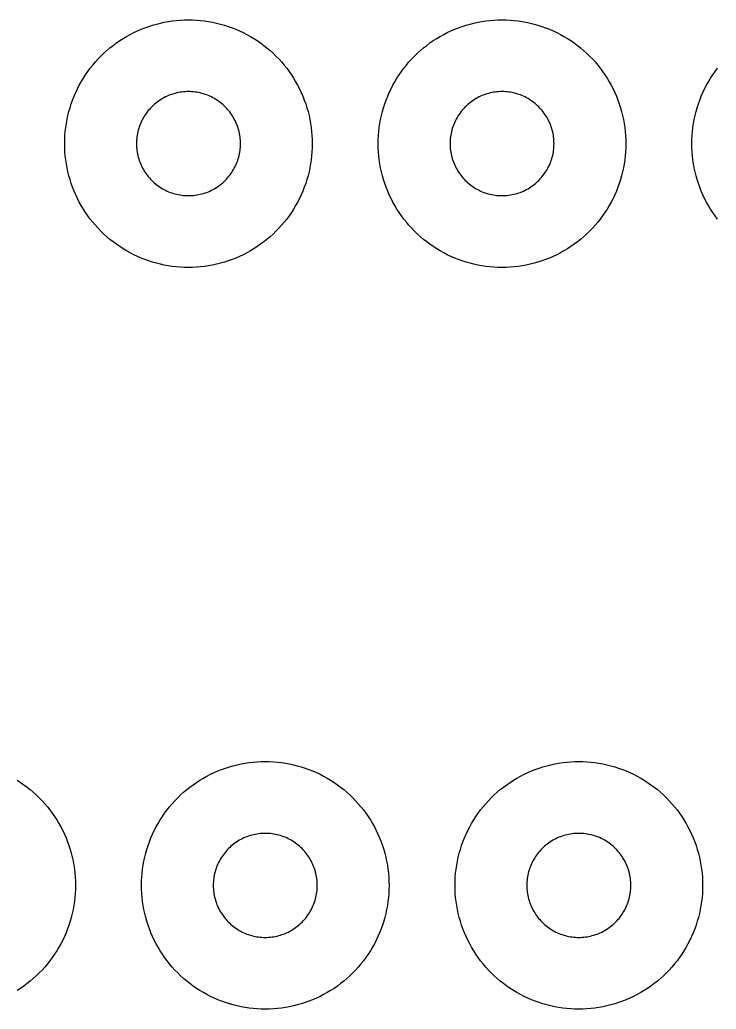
# Model space of a CAD drawing. Header units: millimetres. Extents: x 0 to 471, y 12 to 280.
# Drawn here: x 239.6 to 281.8, y 11.6 to 71.5 of the extents above; entities that cross this region are included whole.
import ezdxf

# ---------------------------------------------------------------- set-up
doc = ezdxf.new("R2010")
doc.units = ezdxf.units.MM
doc.layers.add('CUT', color=1, linetype='Continuous')

msp = doc.modelspace()

# ---------------------------------------------------------------- linework, layer by layer
at = {"layer": 'CUT'}
for points in [[(257.343, 63.798), (257.331, 63.553), (257.311, 63.308), (257.283, 63.065), (257.247, 62.822), (257.203, 62.58), (257.151, 62.34), (257.091, 62.102), (257.024, 61.866), (256.949, 61.633), (256.866, 61.402), (256.776, 61.173), (256.678, 60.948), (256.573, 60.726), (256.461, 60.508), (256.342, 60.294), (256.216, 60.083), (256.083, 59.877), (255.943, 59.675), (255.797, 59.478), (255.644, 59.286), (255.486, 59.098), (255.321, 58.917), (255.15, 58.74), (254.974, 58.57), (254.792, 58.405), (254.605, 58.246), (254.413, 58.093), (254.215, 57.947), (254.014, 57.808), (253.807, 57.675), (253.597, 57.548), (253.382, 57.429), (253.164, 57.317), (252.942, 57.212), (252.717, 57.114), (252.489, 57.024), (252.258, 56.942), (252.024, 56.866), (251.788, 56.799), (251.55, 56.739), (251.31, 56.688), (251.069, 56.644), (250.826, 56.608), (250.582, 56.58), (250.337, 56.56), (250.092, 56.548), (249.847, 56.544), (249.601, 56.548), (249.356, 56.56), (249.112, 56.58), (248.868, 56.608), (248.625, 56.644), (248.384, 56.688), (248.144, 56.739), (247.906, 56.799), (247.67, 56.866), (247.436, 56.942), (247.205, 57.024), (246.977, 57.114), (246.752, 57.212), (246.53, 57.317), (246.311, 57.429), (246.097, 57.548), (245.886, 57.675), (245.68, 57.808), (245.478, 57.947), (245.281, 58.093), (245.089, 58.246), (244.902, 58.405), (244.72, 58.57), (244.544, 58.74), (244.373, 58.917), (244.208, 59.098), (244.049, 59.286), (243.897, 59.478), (243.751, 59.675), (243.611, 59.877), (243.478, 60.083), (243.352, 60.294), (243.232, 60.508), (243.12, 60.726), (243.015, 60.948), (242.918, 61.173), (242.828, 61.402), (242.745, 61.633), (242.67, 61.866), (242.602, 62.102), (242.543, 62.34), (242.491, 62.58), (242.447, 62.822), (242.411, 63.065), (242.383, 63.308), (242.363, 63.553), (242.351, 63.798), (242.347, 64.044), (242.351, 64.289), (242.363, 64.534), (242.383, 64.779), (242.411, 65.022), (242.447, 65.265), (242.491, 65.507), (242.543, 65.747), (242.602, 65.985), (242.67, 66.221), (242.745, 66.454), (242.828, 66.685), (242.918, 66.914), (243.015, 67.139), (243.12, 67.361), (243.232, 67.579), (243.352, 67.794), (243.478, 68.004), (243.611, 68.21), (243.751, 68.412), (243.897, 68.609), (244.049, 68.801), (244.208, 68.989), (244.373, 69.17), (244.544, 69.347), (244.72, 69.518), (244.902, 69.682), (245.089, 69.841), (245.281, 69.994), (245.478, 70.14), (245.68, 70.28), (245.886, 70.413), (246.097, 70.539), (246.311, 70.658), (246.53, 70.77), (246.752, 70.875), (246.977, 70.973), (247.205, 71.063), (247.436, 71.145), (247.67, 71.221), (247.906, 71.288), (248.144, 71.348), (248.384, 71.399), (248.625, 71.443), (248.868, 71.479), (249.112, 71.507), (249.356, 71.527), (249.601, 71.54), (249.847, 71.544), (250.092, 71.54), (250.337, 71.527), (250.582, 71.507), (250.826, 71.479), (251.069, 71.443), (251.31, 71.399), (251.55, 71.348), (251.788, 71.288), (252.024, 71.221), (252.258, 71.145), (252.489, 71.063), (252.717, 70.973), (252.942, 70.875), (253.164, 70.77), (253.382, 70.658), (253.597, 70.539), (253.807, 70.413), (254.014, 70.28), (254.215, 70.14), (254.413, 69.994), (254.605, 69.841), (254.792, 69.682), (254.974, 69.518), (255.15, 69.347), (255.321, 69.17), (255.486, 68.989), (255.644, 68.801), (255.797, 68.609), (255.943, 68.412), (256.083, 68.21), (256.216, 68.004), (256.342, 67.794), (256.461, 67.579), (256.573, 67.361), (256.678, 67.139), (256.776, 66.914), (256.866, 66.685), (256.949, 66.454), (257.024, 66.221), (257.091, 65.985), (257.151, 65.747), (257.203, 65.507), (257.247, 65.265), (257.283, 65.022), (257.311, 64.779), (257.331, 64.534), (257.343, 64.289), (257.347, 64.044), (257.343, 63.798)], [(276.343, 63.798), (276.331, 63.553), (276.311, 63.308), (276.283, 63.065), (276.247, 62.822), (276.203, 62.58), (276.151, 62.34), (276.091, 62.102), (276.024, 61.866), (275.949, 61.633), (275.866, 61.402), (275.776, 61.173), (275.678, 60.948), (275.573, 60.726), (275.461, 60.508), (275.342, 60.294), (275.216, 60.083), (275.083, 59.877), (274.943, 59.675), (274.797, 59.478), (274.644, 59.286), (274.486, 59.098), (274.321, 58.917), (274.15, 58.74), (273.974, 58.57), (273.792, 58.405), (273.605, 58.246), (273.413, 58.093), (273.215, 57.947), (273.014, 57.808), (272.807, 57.675), (272.597, 57.548), (272.382, 57.429), (272.164, 57.317), (271.942, 57.212), (271.717, 57.114), (271.489, 57.024), (271.258, 56.942), (271.024, 56.866), (270.788, 56.799), (270.55, 56.739), (270.31, 56.688), (270.069, 56.644), (269.826, 56.608), (269.582, 56.58), (269.337, 56.56), (269.092, 56.548), (268.847, 56.544), (268.601, 56.548), (268.356, 56.56), (268.112, 56.58), (267.868, 56.608), (267.625, 56.644), (267.384, 56.688), (267.144, 56.739), (266.906, 56.799), (266.67, 56.866), (266.436, 56.942), (266.205, 57.024), (265.977, 57.114), (265.752, 57.212), (265.53, 57.317), (265.311, 57.429), (265.097, 57.548), (264.886, 57.675), (264.68, 57.808), (264.478, 57.947), (264.281, 58.093), (264.089, 58.246), (263.902, 58.405), (263.72, 58.57), (263.544, 58.74), (263.373, 58.917), (263.208, 59.098), (263.049, 59.286), (262.897, 59.478), (262.751, 59.675), (262.611, 59.877), (262.478, 60.083), (262.352, 60.294), (262.232, 60.508), (262.12, 60.726), (262.015, 60.948), (261.918, 61.173), (261.828, 61.402), (261.745, 61.633), (261.67, 61.866), (261.602, 62.102), (261.543, 62.34), (261.491, 62.58), (261.447, 62.822), (261.411, 63.065), (261.383, 63.308), (261.363, 63.553), (261.351, 63.798), (261.347, 64.044), (261.351, 64.289), (261.363, 64.534), (261.383, 64.779), (261.411, 65.022), (261.447, 65.265), (261.491, 65.507), (261.543, 65.747), (261.602, 65.985), (261.67, 66.221), (261.745, 66.454), (261.828, 66.685), (261.918, 66.914), (262.015, 67.139), (262.12, 67.361), (262.232, 67.579), (262.352, 67.794), (262.478, 68.004), (262.611, 68.21), (262.751, 68.412), (262.897, 68.609), (263.049, 68.801), (263.208, 68.989), (263.373, 69.17), (263.544, 69.347), (263.72, 69.518), (263.902, 69.682), (264.089, 69.841), (264.281, 69.994), (264.478, 70.14), (264.68, 70.28), (264.886, 70.413), (265.097, 70.539), (265.311, 70.658), (265.53, 70.77), (265.752, 70.875), (265.977, 70.973), (266.205, 71.063), (266.436, 71.145), (266.67, 71.221), (266.906, 71.288), (267.144, 71.348), (267.384, 71.399), (267.625, 71.443), (267.868, 71.479), (268.112, 71.507), (268.356, 71.527), (268.601, 71.54), (268.847, 71.544), (269.092, 71.54), (269.337, 71.527), (269.582, 71.507), (269.826, 71.479), (270.069, 71.443), (270.31, 71.399), (270.55, 71.348), (270.788, 71.288), (271.024, 71.221), (271.258, 71.145), (271.489, 71.063), (271.717, 70.973), (271.942, 70.875), (272.164, 70.77), (272.382, 70.658), (272.597, 70.539), (272.807, 70.413), (273.014, 70.28), (273.215, 70.14), (273.413, 69.994), (273.605, 69.841), (273.792, 69.682), (273.974, 69.518), (274.15, 69.347), (274.321, 69.17), (274.486, 68.989), (274.644, 68.801), (274.797, 68.609), (274.943, 68.412), (275.083, 68.21), (275.216, 68.004), (275.342, 67.794), (275.461, 67.579), (275.573, 67.361), (275.678, 67.139), (275.776, 66.914), (275.866, 66.685), (275.949, 66.454), (276.024, 66.221), (276.091, 65.985), (276.151, 65.747), (276.203, 65.507), (276.247, 65.265), (276.283, 65.022), (276.311, 64.779), (276.331, 64.534), (276.343, 64.289), (276.347, 64.044), (276.343, 63.798)], [(252.995, 64.147), (252.99, 64.25), (252.982, 64.352), (252.97, 64.455), (252.955, 64.557), (252.936, 64.658), (252.915, 64.759), (252.89, 64.859), (252.861, 64.958), (252.83, 65.056), (252.795, 65.153), (252.757, 65.249), (252.716, 65.344), (252.672, 65.437), (252.625, 65.528), (252.575, 65.619), (252.522, 65.707), (252.466, 65.794), (252.407, 65.878), (252.346, 65.961), (252.282, 66.042), (252.215, 66.12), (252.146, 66.197), (252.074, 66.271), (252, 66.343), (251.924, 66.412), (251.845, 66.479), (251.764, 66.543), (251.682, 66.604), (251.597, 66.663), (251.51, 66.719), (251.422, 66.772), (251.332, 66.822), (251.24, 66.869), (251.147, 66.913), (251.052, 66.954), (250.956, 66.992), (250.859, 67.026), (250.761, 67.058), (250.662, 67.086), (250.562, 67.111), (250.461, 67.133), (250.36, 67.151), (250.258, 67.167), (250.156, 67.178), (250.053, 67.187), (249.95, 67.192), (249.847, 67.194), (249.744, 67.192), (249.641, 67.187), (249.538, 67.178), (249.436, 67.167), (249.334, 67.151), (249.232, 67.133), (249.132, 67.111), (249.032, 67.086), (248.932, 67.058), (248.834, 67.026), (248.737, 66.992), (248.641, 66.954), (248.547, 66.913), (248.454, 66.869), (248.362, 66.822), (248.272, 66.772), (248.183, 66.719), (248.097, 66.663), (248.012, 66.604), (247.929, 66.543), (247.849, 66.479), (247.77, 66.412), (247.694, 66.343), (247.619, 66.271), (247.548, 66.197), (247.479, 66.12), (247.412, 66.042), (247.348, 65.961), (247.286, 65.878), (247.228, 65.794), (247.172, 65.707), (247.119, 65.619), (247.069, 65.528), (247.022, 65.437), (246.978, 65.344), (246.937, 65.249), (246.899, 65.153), (246.864, 65.056), (246.832, 64.958), (246.804, 64.859), (246.779, 64.759), (246.757, 64.658), (246.739, 64.557), (246.724, 64.455), (246.712, 64.352), (246.704, 64.25), (246.699, 64.147), (246.697, 64.044), (246.699, 63.94), (246.704, 63.838), (246.712, 63.735), (246.724, 63.632), (246.739, 63.53), (246.757, 63.429), (246.779, 63.328), (246.804, 63.228), (246.832, 63.129), (246.864, 63.031), (246.899, 62.934), (246.937, 62.838), (246.978, 62.743), (247.022, 62.65), (247.069, 62.559), (247.119, 62.469), (247.172, 62.38), (247.228, 62.293), (247.286, 62.209), (247.348, 62.126), (247.412, 62.045), (247.479, 61.967), (247.548, 61.89), (247.619, 61.816), (247.694, 61.744), (247.77, 61.675), (247.849, 61.609), (247.929, 61.544), (248.012, 61.483), (248.097, 61.424), (248.183, 61.369), (248.272, 61.316), (248.362, 61.265), (248.454, 61.218), (248.547, 61.174), (248.641, 61.133), (248.737, 61.095), (248.834, 61.061), (248.932, 61.029), (249.032, 61.001), (249.132, 60.976), (249.232, 60.954), (249.334, 60.936), (249.436, 60.92), (249.538, 60.909), (249.641, 60.9), (249.744, 60.895), (249.847, 60.894), (249.95, 60.895), (250.053, 60.9), (250.156, 60.909), (250.258, 60.92), (250.36, 60.936), (250.461, 60.954), (250.562, 60.976), (250.662, 61.001), (250.761, 61.029), (250.859, 61.061), (250.956, 61.095), (251.052, 61.133), (251.147, 61.174), (251.24, 61.218), (251.332, 61.265), (251.422, 61.316), (251.51, 61.369), (251.597, 61.424), (251.682, 61.483), (251.764, 61.544), (251.845, 61.609), (251.924, 61.675), (252, 61.744), (252.074, 61.816), (252.146, 61.89), (252.215, 61.967), (252.282, 62.045), (252.346, 62.126), (252.407, 62.209), (252.466, 62.293), (252.522, 62.38), (252.575, 62.469), (252.625, 62.559), (252.672, 62.65), (252.716, 62.743), (252.757, 62.838), (252.795, 62.934), (252.83, 63.031), (252.861, 63.129), (252.89, 63.228), (252.915, 63.328), (252.936, 63.429), (252.955, 63.53), (252.97, 63.632), (252.982, 63.735), (252.99, 63.838), (252.995, 63.94), (252.997, 64.044), (252.995, 64.147)], [(271.995, 64.147), (271.99, 64.25), (271.982, 64.352), (271.97, 64.455), (271.955, 64.557), (271.936, 64.658), (271.915, 64.759), (271.89, 64.859), (271.861, 64.958), (271.83, 65.056), (271.795, 65.153), (271.757, 65.249), (271.716, 65.344), (271.672, 65.437), (271.625, 65.528), (271.575, 65.619), (271.522, 65.707), (271.466, 65.794), (271.407, 65.878), (271.346, 65.961), (271.282, 66.042), (271.215, 66.12), (271.146, 66.197), (271.074, 66.271), (271, 66.343), (270.924, 66.412), (270.845, 66.479), (270.764, 66.543), (270.682, 66.604), (270.597, 66.663), (270.51, 66.719), (270.422, 66.772), (270.332, 66.822), (270.24, 66.869), (270.147, 66.913), (270.052, 66.954), (269.956, 66.992), (269.859, 67.026), (269.761, 67.058), (269.662, 67.086), (269.562, 67.111), (269.461, 67.133), (269.36, 67.151), (269.258, 67.167), (269.156, 67.178), (269.053, 67.187), (268.95, 67.192), (268.847, 67.194), (268.744, 67.192), (268.641, 67.187), (268.538, 67.178), (268.436, 67.167), (268.334, 67.151), (268.232, 67.133), (268.132, 67.111), (268.032, 67.086), (267.932, 67.058), (267.834, 67.026), (267.737, 66.992), (267.641, 66.954), (267.547, 66.913), (267.454, 66.869), (267.362, 66.822), (267.272, 66.772), (267.183, 66.719), (267.097, 66.663), (267.012, 66.604), (266.929, 66.543), (266.849, 66.479), (266.77, 66.412), (266.694, 66.343), (266.619, 66.271), (266.548, 66.197), (266.479, 66.12), (266.412, 66.042), (266.348, 65.961), (266.286, 65.878), (266.228, 65.794), (266.172, 65.707), (266.119, 65.619), (266.069, 65.528), (266.022, 65.437), (265.978, 65.344), (265.937, 65.249), (265.899, 65.153), (265.864, 65.056), (265.832, 64.958), (265.804, 64.859), (265.779, 64.759), (265.757, 64.658), (265.739, 64.557), (265.724, 64.455), (265.712, 64.352), (265.704, 64.25), (265.699, 64.147), (265.697, 64.044), (265.699, 63.94), (265.704, 63.838), (265.712, 63.735), (265.724, 63.632), (265.739, 63.53), (265.757, 63.429), (265.779, 63.328), (265.804, 63.228), (265.832, 63.129), (265.864, 63.031), (265.899, 62.934), (265.937, 62.838), (265.978, 62.743), (266.022, 62.65), (266.069, 62.559), (266.119, 62.469), (266.172, 62.38), (266.228, 62.293), (266.286, 62.209), (266.348, 62.126), (266.412, 62.045), (266.479, 61.967), (266.548, 61.89), (266.619, 61.816), (266.694, 61.744), (266.77, 61.675), (266.849, 61.609), (266.929, 61.544), (267.012, 61.483), (267.097, 61.424), (267.183, 61.369), (267.272, 61.316), (267.362, 61.265), (267.454, 61.218), (267.547, 61.174), (267.641, 61.133), (267.737, 61.095), (267.834, 61.061), (267.932, 61.029), (268.032, 61.001), (268.132, 60.976), (268.232, 60.954), (268.334, 60.936), (268.436, 60.92), (268.538, 60.909), (268.641, 60.9), (268.744, 60.895), (268.847, 60.894), (268.95, 60.895), (269.053, 60.9), (269.156, 60.909), (269.258, 60.92), (269.36, 60.936), (269.461, 60.954), (269.562, 60.976), (269.662, 61.001), (269.761, 61.029), (269.859, 61.061), (269.956, 61.095), (270.052, 61.133), (270.147, 61.174), (270.24, 61.218), (270.332, 61.265), (270.422, 61.316), (270.51, 61.369), (270.597, 61.424), (270.682, 61.483), (270.764, 61.544), (270.845, 61.609), (270.924, 61.675), (271, 61.744), (271.074, 61.816), (271.146, 61.89), (271.215, 61.967), (271.282, 62.045), (271.346, 62.126), (271.407, 62.209), (271.466, 62.293), (271.522, 62.38), (271.575, 62.469), (271.625, 62.559), (271.672, 62.65), (271.716, 62.743), (271.757, 62.838), (271.795, 62.934), (271.83, 63.031), (271.861, 63.129), (271.89, 63.228), (271.915, 63.328), (271.936, 63.429), (271.955, 63.53), (271.97, 63.632), (271.982, 63.735), (271.99, 63.838), (271.995, 63.94), (271.997, 64.044), (271.995, 64.147)], [(261.996, 18.884), (261.984, 18.638), (261.964, 18.394), (261.936, 18.15), (261.9, 17.907), (261.856, 17.666), (261.804, 17.426), (261.744, 17.188), (261.677, 16.952), (261.602, 16.718), (261.519, 16.487), (261.429, 16.259), (261.331, 16.034), (261.227, 15.812), (261.114, 15.593), (260.995, 15.379), (260.869, 15.168), (260.736, 14.962), (260.596, 14.76), (260.45, 14.563), (260.298, 14.371), (260.139, 14.184), (259.974, 14.002), (259.803, 13.826), (259.627, 13.655), (259.445, 13.49), (259.258, 13.331), (259.066, 13.179), (258.869, 13.033), (258.667, 12.893), (258.461, 12.76), (258.25, 12.634), (258.035, 12.515), (257.817, 12.402), (257.595, 12.297), (257.37, 12.2), (257.142, 12.11), (256.911, 12.027), (256.677, 11.952), (256.441, 11.885), (256.203, 11.825), (255.963, 11.773), (255.722, 11.729), (255.479, 11.693), (255.235, 11.665), (254.991, 11.645), (254.745, 11.633), (254.5, 11.629), (254.255, 11.633), (254.009, 11.645), (253.765, 11.665), (253.521, 11.693), (253.278, 11.729), (253.037, 11.773), (252.797, 11.825), (252.559, 11.885), (252.323, 11.952), (252.089, 12.027), (251.858, 12.11), (251.63, 12.2), (251.405, 12.297), (251.183, 12.402), (250.965, 12.515), (250.75, 12.634), (250.539, 12.76), (250.333, 12.893), (250.131, 13.033), (249.934, 13.179), (249.742, 13.331), (249.555, 13.49), (249.373, 13.655), (249.197, 13.826), (249.026, 14.002), (248.861, 14.184), (248.702, 14.371), (248.55, 14.563), (248.404, 14.76), (248.264, 14.962), (248.131, 15.168), (248.005, 15.379), (247.886, 15.593), (247.773, 15.812), (247.669, 16.034), (247.571, 16.259), (247.481, 16.487), (247.398, 16.718), (247.323, 16.952), (247.256, 17.188), (247.196, 17.426), (247.144, 17.666), (247.1, 17.907), (247.064, 18.15), (247.036, 18.394), (247.016, 18.638), (247.004, 18.884), (247, 19.129), (247.004, 19.374), (247.016, 19.619), (247.036, 19.864), (247.064, 20.108), (247.1, 20.351), (247.144, 20.592), (247.196, 20.832), (247.256, 21.07), (247.323, 21.306), (247.398, 21.54), (247.481, 21.771), (247.571, 21.999), (247.669, 22.224), (247.773, 22.446), (247.886, 22.664), (248.005, 22.879), (248.131, 23.089), (248.264, 23.296), (248.404, 23.498), (248.55, 23.695), (248.702, 23.887), (248.861, 24.074), (249.026, 24.256), (249.197, 24.432), (249.373, 24.603), (249.555, 24.768), (249.742, 24.927), (249.934, 25.079), (250.131, 25.225), (250.333, 25.365), (250.539, 25.498), (250.75, 25.624), (250.965, 25.743), (251.183, 25.856), (251.405, 25.96), (251.63, 26.058), (251.858, 26.148), (252.089, 26.231), (252.323, 26.306), (252.559, 26.373), (252.797, 26.433), (253.037, 26.485), (253.278, 26.529), (253.521, 26.565), (253.765, 26.593), (254.009, 26.613), (254.255, 26.625), (254.5, 26.629), (254.745, 26.625), (254.991, 26.613), (255.235, 26.593), (255.479, 26.565), (255.722, 26.529), (255.963, 26.485), (256.203, 26.433), (256.441, 26.373), (256.677, 26.306), (256.911, 26.231), (257.142, 26.148), (257.37, 26.058), (257.595, 25.96), (257.817, 25.856), (258.035, 25.743), (258.25, 25.624), (258.461, 25.498), (258.667, 25.365), (258.869, 25.225), (259.066, 25.079), (259.258, 24.927), (259.445, 24.768), (259.627, 24.603), (259.803, 24.432), (259.974, 24.256), (260.139, 24.074), (260.298, 23.887), (260.45, 23.695), (260.596, 23.498), (260.736, 23.296), (260.869, 23.089), (260.995, 22.879), (261.114, 22.664), (261.227, 22.446), (261.331, 22.224), (261.429, 21.999), (261.519, 21.771), (261.602, 21.54), (261.677, 21.306), (261.744, 21.07), (261.804, 20.832), (261.856, 20.592), (261.9, 20.351), (261.936, 20.108), (261.964, 19.864), (261.984, 19.619), (261.996, 19.374), (262, 19.129), (261.996, 18.884)], [(280.996, 18.884), (280.984, 18.638), (280.964, 18.394), (280.936, 18.15), (280.9, 17.907), (280.856, 17.666), (280.804, 17.426), (280.744, 17.188), (280.677, 16.952), (280.602, 16.718), (280.519, 16.487), (280.429, 16.259), (280.331, 16.034), (280.227, 15.812), (280.114, 15.593), (279.995, 15.379), (279.869, 15.168), (279.736, 14.962), (279.596, 14.76), (279.45, 14.563), (279.298, 14.371), (279.139, 14.184), (278.974, 14.002), (278.803, 13.826), (278.627, 13.655), (278.445, 13.49), (278.258, 13.331), (278.066, 13.179), (277.869, 13.033), (277.667, 12.893), (277.461, 12.76), (277.25, 12.634), (277.035, 12.515), (276.817, 12.402), (276.595, 12.297), (276.37, 12.2), (276.142, 12.11), (275.911, 12.027), (275.677, 11.952), (275.441, 11.885), (275.203, 11.825), (274.963, 11.773), (274.722, 11.729), (274.479, 11.693), (274.235, 11.665), (273.991, 11.645), (273.745, 11.633), (273.5, 11.629), (273.255, 11.633), (273.009, 11.645), (272.765, 11.665), (272.521, 11.693), (272.278, 11.729), (272.037, 11.773), (271.797, 11.825), (271.559, 11.885), (271.323, 11.952), (271.089, 12.027), (270.858, 12.11), (270.63, 12.2), (270.405, 12.297), (270.183, 12.402), (269.965, 12.515), (269.75, 12.634), (269.539, 12.76), (269.333, 12.893), (269.131, 13.033), (268.934, 13.179), (268.742, 13.331), (268.555, 13.49), (268.373, 13.655), (268.197, 13.826), (268.026, 14.002), (267.861, 14.184), (267.702, 14.371), (267.55, 14.563), (267.404, 14.76), (267.264, 14.962), (267.131, 15.168), (267.005, 15.379), (266.886, 15.593), (266.773, 15.812), (266.669, 16.034), (266.571, 16.259), (266.481, 16.487), (266.398, 16.718), (266.323, 16.952), (266.256, 17.188), (266.196, 17.426), (266.144, 17.666), (266.1, 17.907), (266.064, 18.15), (266.036, 18.394), (266.016, 18.638), (266.004, 18.884), (266, 19.129), (266.004, 19.374), (266.016, 19.619), (266.036, 19.864), (266.064, 20.108), (266.1, 20.351), (266.144, 20.592), (266.196, 20.832), (266.256, 21.07), (266.323, 21.306), (266.398, 21.54), (266.481, 21.771), (266.571, 21.999), (266.669, 22.224), (266.773, 22.446), (266.886, 22.664), (267.005, 22.879), (267.131, 23.089), (267.264, 23.296), (267.404, 23.498), (267.55, 23.695), (267.702, 23.887), (267.861, 24.074), (268.026, 24.256), (268.197, 24.432), (268.373, 24.603), (268.555, 24.768), (268.742, 24.927), (268.934, 25.079), (269.131, 25.225), (269.333, 25.365), (269.539, 25.498), (269.75, 25.624), (269.965, 25.743), (270.183, 25.856), (270.405, 25.96), (270.63, 26.058), (270.858, 26.148), (271.089, 26.231), (271.323, 26.306), (271.559, 26.373), (271.797, 26.433), (272.037, 26.485), (272.278, 26.529), (272.521, 26.565), (272.765, 26.593), (273.009, 26.613), (273.255, 26.625), (273.5, 26.629), (273.745, 26.625), (273.991, 26.613), (274.235, 26.593), (274.479, 26.565), (274.722, 26.529), (274.963, 26.485), (275.203, 26.433), (275.441, 26.373), (275.677, 26.306), (275.911, 26.231), (276.142, 26.148), (276.37, 26.058), (276.595, 25.96), (276.817, 25.856), (277.035, 25.743), (277.25, 25.624), (277.461, 25.498), (277.667, 25.365), (277.869, 25.225), (278.066, 25.079), (278.258, 24.927), (278.445, 24.768), (278.627, 24.603), (278.803, 24.432), (278.974, 24.256), (279.139, 24.074), (279.298, 23.887), (279.45, 23.695), (279.596, 23.498), (279.736, 23.296), (279.869, 23.089), (279.995, 22.879), (280.114, 22.664), (280.227, 22.446), (280.331, 22.224), (280.429, 21.999), (280.519, 21.771), (280.602, 21.54), (280.677, 21.306), (280.744, 21.07), (280.804, 20.832), (280.856, 20.592), (280.9, 20.351), (280.936, 20.108), (280.964, 19.864), (280.984, 19.619), (280.996, 19.374), (281, 19.129), (280.996, 18.884)], [(257.648, 19.232), (257.643, 19.335), (257.635, 19.438), (257.623, 19.54), (257.608, 19.642), (257.589, 19.743), (257.568, 19.844), (257.543, 19.944), (257.514, 20.043), (257.483, 20.141), (257.448, 20.239), (257.41, 20.334), (257.369, 20.429), (257.325, 20.522), (257.278, 20.614), (257.228, 20.704), (257.175, 20.792), (257.119, 20.879), (257.06, 20.964), (256.999, 21.047), (256.935, 21.127), (256.868, 21.206), (256.799, 21.282), (256.727, 21.356), (256.653, 21.428), (256.577, 21.497), (256.498, 21.564), (256.418, 21.628), (256.335, 21.689), (256.25, 21.748), (256.163, 21.804), (256.075, 21.857), (255.985, 21.907), (255.893, 21.954), (255.8, 21.998), (255.705, 22.039), (255.61, 22.077), (255.513, 22.112), (255.414, 22.143), (255.315, 22.172), (255.215, 22.197), (255.115, 22.218), (255.013, 22.237), (254.911, 22.252), (254.809, 22.264), (254.706, 22.272), (254.603, 22.277), (254.5, 22.279), (254.397, 22.277), (254.294, 22.272), (254.191, 22.264), (254.089, 22.252), (253.987, 22.237), (253.885, 22.218), (253.785, 22.197), (253.685, 22.172), (253.586, 22.143), (253.487, 22.112), (253.39, 22.077), (253.295, 22.039), (253.2, 21.998), (253.107, 21.954), (253.015, 21.907), (252.925, 21.857), (252.837, 21.804), (252.75, 21.748), (252.665, 21.689), (252.582, 21.628), (252.502, 21.564), (252.423, 21.497), (252.347, 21.428), (252.273, 21.356), (252.201, 21.282), (252.132, 21.206), (252.065, 21.127), (252.001, 21.047), (251.94, 20.964), (251.881, 20.879), (251.825, 20.792), (251.772, 20.704), (251.722, 20.614), (251.675, 20.522), (251.631, 20.429), (251.59, 20.334), (251.552, 20.239), (251.517, 20.141), (251.486, 20.043), (251.457, 19.944), (251.432, 19.844), (251.411, 19.743), (251.392, 19.642), (251.377, 19.54), (251.365, 19.438), (251.357, 19.335), (251.352, 19.232), (251.35, 19.129), (251.352, 19.026), (251.357, 18.923), (251.365, 18.82), (251.377, 18.718), (251.392, 18.616), (251.411, 18.514), (251.432, 18.414), (251.457, 18.314), (251.486, 18.215), (251.517, 18.116), (251.552, 18.019), (251.59, 17.924), (251.631, 17.829), (251.675, 17.736), (251.722, 17.644), (251.772, 17.554), (251.825, 17.466), (251.881, 17.379), (251.94, 17.294), (252.001, 17.211), (252.065, 17.131), (252.132, 17.052), (252.201, 16.976), (252.273, 16.902), (252.347, 16.83), (252.423, 16.761), (252.502, 16.694), (252.582, 16.63), (252.665, 16.568), (252.75, 16.51), (252.837, 16.454), (252.925, 16.401), (253.015, 16.351), (253.107, 16.304), (253.2, 16.26), (253.295, 16.219), (253.39, 16.181), (253.487, 16.146), (253.586, 16.115), (253.685, 16.086), (253.785, 16.061), (253.885, 16.039), (253.987, 16.021), (254.089, 16.006), (254.191, 15.994), (254.294, 15.986), (254.397, 15.981), (254.5, 15.979), (254.603, 15.981), (254.706, 15.986), (254.809, 15.994), (254.911, 16.006), (255.013, 16.021), (255.115, 16.039), (255.215, 16.061), (255.315, 16.086), (255.414, 16.115), (255.513, 16.146), (255.61, 16.181), (255.705, 16.219), (255.8, 16.26), (255.893, 16.304), (255.985, 16.351), (256.075, 16.401), (256.163, 16.454), (256.25, 16.51), (256.335, 16.568), (256.418, 16.63), (256.498, 16.694), (256.577, 16.761), (256.653, 16.83), (256.727, 16.902), (256.799, 16.976), (256.868, 17.052), (256.935, 17.131), (256.999, 17.211), (257.06, 17.294), (257.119, 17.379), (257.175, 17.466), (257.228, 17.554), (257.278, 17.644), (257.325, 17.736), (257.369, 17.829), (257.41, 17.924), (257.448, 18.019), (257.483, 18.116), (257.514, 18.215), (257.543, 18.314), (257.568, 18.414), (257.589, 18.514), (257.608, 18.616), (257.623, 18.718), (257.635, 18.82), (257.643, 18.923), (257.648, 19.026), (257.65, 19.129), (257.648, 19.232)], [(276.648, 19.232), (276.643, 19.335), (276.635, 19.438), (276.623, 19.54), (276.608, 19.642), (276.589, 19.743), (276.568, 19.844), (276.543, 19.944), (276.514, 20.043), (276.483, 20.141), (276.448, 20.239), (276.41, 20.334), (276.369, 20.429), (276.325, 20.522), (276.278, 20.614), (276.228, 20.704), (276.175, 20.792), (276.119, 20.879), (276.06, 20.964), (275.999, 21.047), (275.935, 21.127), (275.868, 21.206), (275.799, 21.282), (275.727, 21.356), (275.653, 21.428), (275.577, 21.497), (275.498, 21.564), (275.418, 21.628), (275.335, 21.689), (275.25, 21.748), (275.163, 21.804), (275.075, 21.857), (274.985, 21.907), (274.893, 21.954), (274.8, 21.998), (274.705, 22.039), (274.61, 22.077), (274.513, 22.112), (274.414, 22.143), (274.315, 22.172), (274.215, 22.197), (274.115, 22.218), (274.013, 22.237), (273.911, 22.252), (273.809, 22.264), (273.706, 22.272), (273.603, 22.277), (273.5, 22.279), (273.397, 22.277), (273.294, 22.272), (273.191, 22.264), (273.089, 22.252), (272.987, 22.237), (272.885, 22.218), (272.785, 22.197), (272.685, 22.172), (272.586, 22.143), (272.487, 22.112), (272.39, 22.077), (272.295, 22.039), (272.2, 21.998), (272.107, 21.954), (272.015, 21.907), (271.925, 21.857), (271.837, 21.804), (271.75, 21.748), (271.665, 21.689), (271.582, 21.628), (271.502, 21.564), (271.423, 21.497), (271.347, 21.428), (271.273, 21.356), (271.201, 21.282), (271.132, 21.206), (271.065, 21.127), (271.001, 21.047), (270.94, 20.964), (270.881, 20.879), (270.825, 20.792), (270.772, 20.704), (270.722, 20.614), (270.675, 20.522), (270.631, 20.429), (270.59, 20.334), (270.552, 20.239), (270.517, 20.141), (270.486, 20.043), (270.457, 19.944), (270.432, 19.844), (270.411, 19.743), (270.392, 19.642), (270.377, 19.54), (270.365, 19.438), (270.357, 19.335), (270.352, 19.232), (270.35, 19.129), (270.352, 19.026), (270.357, 18.923), (270.365, 18.82), (270.377, 18.718), (270.392, 18.616), (270.411, 18.514), (270.432, 18.414), (270.457, 18.314), (270.486, 18.215), (270.517, 18.116), (270.552, 18.019), (270.59, 17.924), (270.631, 17.829), (270.675, 17.736), (270.722, 17.644), (270.772, 17.554), (270.825, 17.466), (270.881, 17.379), (270.94, 17.294), (271.001, 17.211), (271.065, 17.131), (271.132, 17.052), (271.201, 16.976), (271.273, 16.902), (271.347, 16.83), (271.423, 16.761), (271.502, 16.694), (271.582, 16.63), (271.665, 16.568), (271.75, 16.51), (271.837, 16.454), (271.925, 16.401), (272.015, 16.351), (272.107, 16.304), (272.2, 16.26), (272.295, 16.219), (272.39, 16.181), (272.487, 16.146), (272.586, 16.115), (272.685, 16.086), (272.785, 16.061), (272.885, 16.039), (272.987, 16.021), (273.089, 16.006), (273.191, 15.994), (273.294, 15.986), (273.397, 15.981), (273.5, 15.979), (273.603, 15.981), (273.706, 15.986), (273.809, 15.994), (273.911, 16.006), (274.013, 16.021), (274.115, 16.039), (274.215, 16.061), (274.315, 16.086), (274.414, 16.115), (274.513, 16.146), (274.61, 16.181), (274.705, 16.219), (274.8, 16.26), (274.893, 16.304), (274.985, 16.351), (275.075, 16.401), (275.163, 16.454), (275.25, 16.51), (275.335, 16.568), (275.418, 16.63), (275.498, 16.694), (275.577, 16.761), (275.653, 16.83), (275.727, 16.902), (275.799, 16.976), (275.868, 17.052), (275.935, 17.131), (275.999, 17.211), (276.06, 17.294), (276.119, 17.379), (276.175, 17.466), (276.228, 17.554), (276.278, 17.644), (276.325, 17.736), (276.369, 17.829), (276.41, 17.924), (276.448, 18.019), (276.483, 18.116), (276.514, 18.215), (276.543, 18.314), (276.568, 18.414), (276.589, 18.514), (276.608, 18.616), (276.623, 18.718), (276.635, 18.82), (276.643, 18.923), (276.648, 19.026), (276.65, 19.129), (276.648, 19.232)]]:
    msp.add_lwpolyline(points, close=True, dxfattribs=at)
for points in [[(281.897, 59.478), (281.751, 59.675), (281.611, 59.877), (281.478, 60.083), (281.352, 60.294), (281.232, 60.508), (281.12, 60.726), (281.015, 60.948), (280.918, 61.173), (280.828, 61.402), (280.745, 61.633), (280.67, 61.866), (280.602, 62.102), (280.543, 62.34), (280.491, 62.58), (280.447, 62.822), (280.411, 63.065), (280.383, 63.308), (280.363, 63.553), (280.351, 63.798), (280.347, 64.044), (280.351, 64.289), (280.363, 64.534), (280.383, 64.779), (280.411, 65.022), (280.447, 65.265), (280.491, 65.507), (280.543, 65.747), (280.602, 65.985), (280.67, 66.221), (280.745, 66.454), (280.828, 66.685), (280.918, 66.914), (281.015, 67.139), (281.12, 67.361), (281.232, 67.579), (281.352, 67.794), (281.478, 68.004), (281.611, 68.21), (281.751, 68.412), (281.897, 68.609)], [(239.461, 25.498), (239.667, 25.365), (239.869, 25.225), (240.066, 25.079), (240.258, 24.927), (240.445, 24.768), (240.627, 24.603), (240.803, 24.432), (240.974, 24.256), (241.139, 24.074), (241.298, 23.887), (241.45, 23.695), (241.596, 23.498), (241.736, 23.296), (241.869, 23.089), (241.995, 22.879), (242.114, 22.664), (242.227, 22.446), (242.331, 22.224), (242.429, 21.999), (242.519, 21.771), (242.602, 21.54), (242.677, 21.306), (242.744, 21.07), (242.804, 20.832), (242.856, 20.592), (242.9, 20.351), (242.936, 20.108), (242.964, 19.864), (242.984, 19.619), (242.996, 19.374), (243, 19.129), (242.996, 18.884), (242.996, 18.884), (242.984, 18.638), (242.964, 18.394), (242.936, 18.15), (242.9, 17.907), (242.856, 17.666), (242.804, 17.426), (242.744, 17.188), (242.677, 16.952), (242.602, 16.718), (242.519, 16.487), (242.429, 16.259), (242.331, 16.034), (242.227, 15.812), (242.114, 15.593), (241.995, 15.379), (241.869, 15.168), (241.736, 14.962), (241.596, 14.76), (241.45, 14.563), (241.298, 14.371), (241.139, 14.184), (240.974, 14.002), (240.803, 13.826), (240.627, 13.655), (240.445, 13.49), (240.258, 13.331), (240.066, 13.179), (239.869, 13.033), (239.667, 12.893), (239.461, 12.76)]]:
    msp.add_lwpolyline(points, dxfattribs=at)

doc.saveas('drawing.dxf')
